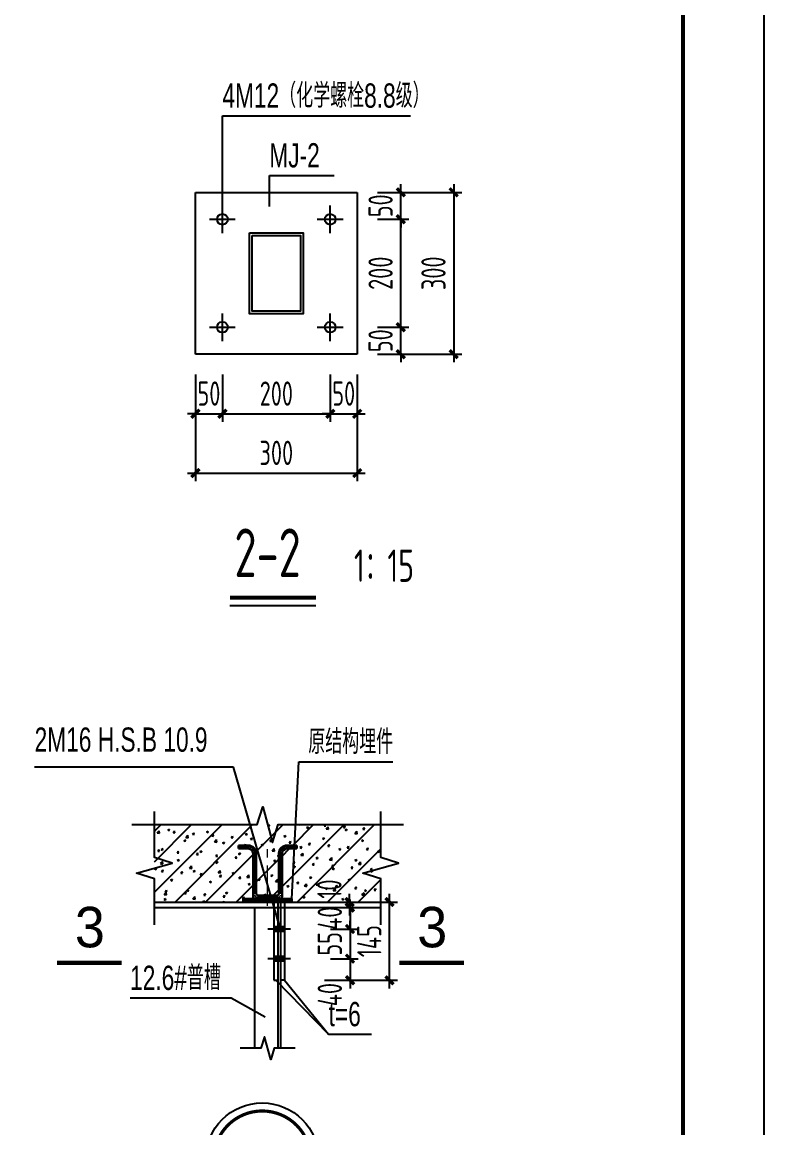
# Model space of a CAD drawing. Extents: x -803796 to -501762, y -1479216 to -846035.
# Drawn here: x -515522 to -501762, y -883356 to -862859 of the extents above; entities that cross this region are included whole.
import ezdxf
from ezdxf.enums import TextEntityAlignment as Align

# ---------------------------------------------------------------- set-up
doc = ezdxf.new("R2010")
doc.units = 0
doc.header["$LTSCALE"] = 1500
doc.linetypes.add('CENTER', pattern=[2, 1.25, -0.25, 0.25, -0.25])
doc.linetypes.add('DASHED', pattern=[19.05, 12.7, -6.35])
doc.layers.get('0').update_dxf_attribs({"linetype": 'CONTINUOUS'})
doc.layers.get('Defpoints').update_dxf_attribs({"linetype": 'CONTINUOUS'})
for name, color, linetype in [('AR-INT DECO', 140, 'CONTINUOUS'), ('BORDER', 7, 'CONTINUOUS'), ('DIM', 3, 'CONTINUOUS'), ('HATCH', 254, 'CONTINUOUS'), ('NUM', 7, 'CONTINUOUS'), ('STXT_GB_TNDSH', 6, 'DASHED'), ('STXT_XG_THIN', 2, 'CONTINUOUS'), ('STXT_XG_TNDSH', 6, 'DASHED'), ('TEXT', 7, 'CONTINUOUS'), ('THICK', 6, 'CONTINUOUS'), ('THIN', 7, 'CONTINUOUS')]:
    doc.layers.add(name, color=color, linetype=linetype)
doc.layers.add('点画线', color=1, linetype='CENTER', lineweight=13)
doc.layers.add('粗实线', color=7, linetype='CONTINUOUS', lineweight=30)
doc.styles.add('TSSD_Dimension', font='Tssdeng.shx', dxfattribs={"width": 0.7, "bigfont": 'hztxt.shx'})
doc.styles.add('TSSD_Label', font='tj03-romans1.shx', dxfattribs={"width": 0.7, "bigfont": 'hztxt.shx'})
doc.styles.add('TSSD_NORM', font='tssdeng.shx', dxfattribs={"width": 0.7, "bigfont": 'hztxt.shx'})
doc.styles.add('TSSD_Num', font='tssdeng.shx', dxfattribs={"width": 0.7, "bigfont": 'hztxt.shx'})
doc.dimstyles.new('TSSD_15_150', dxfattribs={"dimtxt": 450, "dimasz": 150, "dimexe": 150, "dimexo": 375, "dimgap": 150, "dimtad": 1, "dimdec": 0, "dimlfac": 0.1, "dimzin": 0, "dimdsep": 46, "dimtxsty": 'TSSD_Dimension', "dimblk": 'ARCHTICK', "dimblk1": 'ARCHTICK', "dimblk2": 'ARCHTICK', "dimcen": 0, "dimdle": 150, "dimclrt": 7, "dimadec": 0, "dimazin": 0, "dimtfac": 1, "dimtdec": 0, "dimtix": 1, "dimtmove": 2, "dimatfit": 3, "dimfxl": 1, "dimtolj": 1, "dimtzin": 0, "dimarcsym": 0})

# ---------------------------------------------------------------- blocks, each defined once
blk = doc.blocks.new('ts_idx2')
at = {"color": 0, "linetype": 'ByBlock', "lineweight": -2, "const_width": 0.0333}
blk.add_lwpolyline([(-0.5, 0, 1), (0.5, 0, 1)], format="xyb", close=True, dxfattribs=at)
at = {"color": 0, "linetype": 'ByBlock', "lineweight": -2}
blk.add_circle((0, 0), 0.583, dxfattribs=at)
at = {"color": 0, "linetype": 'ByBlock', "lineweight": -2, "style": 'TSSD_Num', "width": 0.7}
blk.add_attdef('A', text='', height=0.5, dxfattribs=at).set_placement((0, 0), align=Align.MIDDLE_CENTER)
blk = doc.blocks.new('_ArchTick')
at = {"color": 0, "linetype": 'ByBlock', "const_width": 0.4}
blk.add_lwpolyline([(-0.5, -0.5), (0.5, 0.5)], dxfattribs=at)
blk = doc.blocks.new('*D103')
at = {"layer": 'Defpoints', "color": 0, "transparency": 16777216}
for p in [(-510294, -879170), (-510294, -879270), (-509446, -879270)]:
    blk.add_point(p, dxfattribs=at)
at = {"layer": 'DIM', "color": 0, "lineweight": -2, "transparency": 16777216}
for p, q in [((-509446, -879170), (-509446, -879020)), ((-509919, -879170), (-509296, -879170)), ((-509919, -879270), (-509296, -879270)), ((-509446, -879170), (-509446, -879270)), ((-509446, -879270), (-509446, -879420))]:
    blk.add_line(p, q, dxfattribs=at)
at = {"layer": 'DIM', "color": 0, "lineweight": -2, "transparency": 16777216, "xscale": 150, "yscale": 150, "zscale": 150}
for p, rotation in [((-509446, -879170), 270), ((-509446, -879270), 90)]:
    blk.add_blockref('_ArchTick', p, dxfattribs=dict(at, rotation=rotation))
at = {"layer": 'DIM', "color": 7, "transparency": 16777216, "insert": (-509821, -878929), "char_height": 450, "attachment_point": 5, "rotation": 90, "style": 'TSSD_Dimension'}
blk.add_mtext('\\A1;10', dxfattribs=at)
blk = doc.blocks.new('*D104')
at = {"layer": 'Defpoints', "color": 0, "transparency": 16777216}
for p in [(-510288, -879270), (-510177, -879670), (-509439, -879670)]:
    blk.add_point(p, dxfattribs=at)
at = {"layer": 'DIM', "color": 0, "lineweight": -2, "transparency": 16777216}
for p, q in [((-509913, -879270), (-509289, -879270)), ((-509439, -879270), (-509439, -879120)), ((-509439, -879270), (-509439, -879670)), ((-509802, -879670), (-509289, -879670)), ((-509439, -879670), (-509439, -879820))]:
    blk.add_line(p, q, dxfattribs=at)
at = {"layer": 'DIM', "color": 0, "lineweight": -2, "transparency": 16777216, "xscale": 150, "yscale": 150, "zscale": 150}
for p, rotation in [((-509439, -879270), 270), ((-509439, -879670), 90)]:
    blk.add_blockref('_ArchTick', p, dxfattribs=dict(at, rotation=rotation))
at = {"layer": 'DIM', "color": 7, "transparency": 16777216, "insert": (-509814, -879470), "char_height": 450, "attachment_point": 5, "rotation": 90, "style": 'TSSD_Dimension'}
blk.add_mtext('\\A1;40', dxfattribs=at)
blk = doc.blocks.new('*D105')
at = {"layer": 'Defpoints', "color": 0, "transparency": 16777216}
for p in [(-510177, -879670), (-510177, -880220), (-509439, -880220)]:
    blk.add_point(p, dxfattribs=at)
at = {"layer": 'DIM', "color": 0, "lineweight": -2, "transparency": 16777216}
for p, q in [((-509802, -879670), (-509289, -879670)), ((-509439, -879670), (-509439, -879520)), ((-509439, -879670), (-509439, -880220)), ((-509802, -880220), (-509289, -880220)), ((-509439, -880220), (-509439, -880370))]:
    blk.add_line(p, q, dxfattribs=at)
at = {"layer": 'DIM', "color": 0, "lineweight": -2, "transparency": 16777216, "xscale": 150, "yscale": 150, "zscale": 150}
for p, rotation in [((-509439, -879670), 270), ((-509439, -880220), 90)]:
    blk.add_blockref('_ArchTick', p, dxfattribs=dict(at, rotation=rotation))
at = {"layer": 'DIM', "color": 7, "transparency": 16777216, "insert": (-509814, -879945), "char_height": 450, "attachment_point": 5, "rotation": 90, "style": 'TSSD_Dimension'}
blk.add_mtext('\\A1;55', dxfattribs=at)
blk = doc.blocks.new('*D106')
at = {"layer": 'Defpoints', "color": 0, "transparency": 16777216}
for p in [(-510177, -880220), (-510288, -880620), (-509439, -880620)]:
    blk.add_point(p, dxfattribs=at)
at = {"layer": 'DIM', "color": 0, "lineweight": -2, "transparency": 16777216}
for p, q in [((-509439, -880070), (-509439, -880770)), ((-509802, -880220), (-509289, -880220)), ((-509913, -880620), (-509289, -880620))]:
    blk.add_line(p, q, dxfattribs=at)
at = {"layer": 'DIM', "color": 0, "lineweight": -2, "transparency": 16777216, "xscale": 150, "yscale": 150, "zscale": 150}
for p, rotation in [((-509439, -880220), 90), ((-509439, -880620), 270)]:
    blk.add_blockref('_ArchTick', p, dxfattribs=dict(at, rotation=rotation))
at = {"layer": 'DIM', "color": 7, "transparency": 16777216, "insert": (-509814, -880886), "char_height": 450, "attachment_point": 5, "rotation": 90, "style": 'TSSD_Dimension'}
blk.add_mtext('\\A1;40', dxfattribs=at)
blk = doc.blocks.new('*D107')
at = {"layer": 'Defpoints', "color": 0, "transparency": 16777216}
for p in [(-510288, -879170), (-508707, -879170), (-510288, -880620)]:
    blk.add_point(p, dxfattribs=at)
at = {"layer": 'DIM', "color": 0, "lineweight": -2, "transparency": 16777216}
for p, q in [((-508707, -880770), (-508707, -879020)), ((-509913, -879170), (-508557, -879170)), ((-509913, -880620), (-508557, -880620))]:
    blk.add_line(p, q, dxfattribs=at)
at = {"layer": 'DIM', "color": 0, "lineweight": -2, "transparency": 16777216, "xscale": 150, "yscale": 150, "zscale": 150}
for p, rotation in [((-508707, -879170), 90), ((-508707, -880620), 270)]:
    blk.add_blockref('_ArchTick', p, dxfattribs=dict(at, rotation=rotation))
at = {"layer": 'DIM', "color": 7, "transparency": 16777216, "insert": (-509082, -879895), "char_height": 450, "attachment_point": 5, "rotation": 90, "style": 'TSSD_Dimension'}
blk.add_mtext('\\A1;145', dxfattribs=at)
blk = doc.blocks.new('*D368')
at = {"layer": 'Defpoints', "color": 0, "transparency": 16777216}
for p in [(-512306, -869015), (-511806, -869015), (-511806, -870120)]:
    blk.add_point(p, dxfattribs=at)
at = {"layer": 'DIM', "color": 0, "lineweight": -2, "transparency": 16777216}
for p, q in [((-512306, -869390), (-512306, -870270)), ((-511806, -869390), (-511806, -870270)), ((-512306, -870120), (-512456, -870120)), ((-512306, -870120), (-511806, -870120)), ((-511806, -870120), (-511656, -870120))]:
    blk.add_line(p, q, dxfattribs=at)
at = {"layer": 'DIM', "color": 0, "lineweight": -2, "transparency": 16777216, "xscale": 150, "yscale": 150, "zscale": 150}
blk.add_blockref('_ArchTick', (-512306, -870120), dxfattribs=at)
at = {"layer": 'DIM', "color": 0, "lineweight": -2, "transparency": 16777216, "xscale": 150, "yscale": 150, "zscale": 150, "rotation": 180}
blk.add_blockref('_ArchTick', (-511806, -870120), dxfattribs=at)
at = {"layer": 'DIM', "color": 7, "transparency": 16777216, "insert": (-512056, -869745), "char_height": 450, "attachment_point": 5, "style": 'TSSD_Dimension'}
blk.add_mtext('\\A1;50', dxfattribs=at)
blk = doc.blocks.new('*D369')
at = {"layer": 'Defpoints', "color": 0, "transparency": 16777216}
for p in [(-511806, -869015), (-509806, -869015), (-509806, -870120)]:
    blk.add_point(p, dxfattribs=at)
at = {"layer": 'DIM', "color": 0, "lineweight": -2, "transparency": 16777216}
for p, q in [((-511806, -869390), (-511806, -870270)), ((-509806, -869390), (-509806, -870270)), ((-511956, -870120), (-509656, -870120))]:
    blk.add_line(p, q, dxfattribs=at)
at = {"layer": 'DIM', "color": 0, "lineweight": -2, "transparency": 16777216, "xscale": 150, "yscale": 150, "zscale": 150, "rotation": 180}
blk.add_blockref('_ArchTick', (-511806, -870120), dxfattribs=at)
at = {"layer": 'DIM', "color": 0, "lineweight": -2, "transparency": 16777216, "xscale": 150, "yscale": 150, "zscale": 150}
blk.add_blockref('_ArchTick', (-509806, -870120), dxfattribs=at)
at = {"layer": 'DIM', "color": 7, "transparency": 16777216, "insert": (-510806, -869745), "char_height": 450, "attachment_point": 5, "style": 'TSSD_Dimension'}
blk.add_mtext('\\A1;200', dxfattribs=at)
blk = doc.blocks.new('*D370')
at = {"layer": 'Defpoints', "color": 0, "transparency": 16777216}
for p in [(-509806, -869015), (-509306, -869015), (-509306, -870120)]:
    blk.add_point(p, dxfattribs=at)
at = {"layer": 'DIM', "color": 0, "lineweight": -2, "transparency": 16777216}
for p, q in [((-509806, -869390), (-509806, -870270)), ((-509306, -869390), (-509306, -870270)), ((-509806, -870120), (-509956, -870120)), ((-509806, -870120), (-509306, -870120)), ((-509306, -870120), (-509156, -870120))]:
    blk.add_line(p, q, dxfattribs=at)
at = {"layer": 'DIM', "color": 0, "lineweight": -2, "transparency": 16777216, "xscale": 150, "yscale": 150, "zscale": 150}
blk.add_blockref('_ArchTick', (-509806, -870120), dxfattribs=at)
at = {"layer": 'DIM', "color": 0, "lineweight": -2, "transparency": 16777216, "xscale": 150, "yscale": 150, "zscale": 150, "rotation": 180}
blk.add_blockref('_ArchTick', (-509306, -870120), dxfattribs=at)
at = {"layer": 'DIM', "color": 7, "transparency": 16777216, "insert": (-509556, -869745), "char_height": 450, "attachment_point": 5, "style": 'TSSD_Dimension'}
blk.add_mtext('\\A1;50', dxfattribs=at)
blk = doc.blocks.new('*D371')
at = {"layer": 'Defpoints', "color": 0, "transparency": 16777216}
for p in [(-509306, -868515), (-508497, -868515), (-509306, -869015)]:
    blk.add_point(p, dxfattribs=at)
at = {"layer": 'DIM', "color": 0, "lineweight": -2, "transparency": 16777216}
for p, q in [((-508497, -868515), (-508497, -868365)), ((-508931, -868515), (-508347, -868515)), ((-508497, -869015), (-508497, -868515)), ((-508931, -869015), (-508347, -869015)), ((-508497, -869015), (-508497, -869165))]:
    blk.add_line(p, q, dxfattribs=at)
at = {"layer": 'DIM', "color": 0, "lineweight": -2, "transparency": 16777216, "xscale": 150, "yscale": 150, "zscale": 150}
for p, rotation in [((-508497, -868515), 270), ((-508497, -869015), 90)]:
    blk.add_blockref('_ArchTick', p, dxfattribs=dict(at, rotation=rotation))
at = {"layer": 'DIM', "color": 7, "transparency": 16777216, "insert": (-508872, -868765), "char_height": 450, "attachment_point": 5, "rotation": 90, "style": 'TSSD_Dimension'}
blk.add_mtext('\\A1;50', dxfattribs=at)
blk = doc.blocks.new('*D372')
at = {"layer": 'Defpoints', "color": 0, "transparency": 16777216}
for p in [(-509306, -866514), (-508497, -866514), (-509306, -868515)]:
    blk.add_point(p, dxfattribs=at)
at = {"layer": 'DIM', "color": 0, "lineweight": -2, "transparency": 16777216}
for p, q in [((-508497, -868665), (-508497, -866364)), ((-508931, -866514), (-508347, -866514)), ((-508931, -868515), (-508347, -868515))]:
    blk.add_line(p, q, dxfattribs=at)
at = {"layer": 'DIM', "color": 0, "lineweight": -2, "transparency": 16777216, "xscale": 150, "yscale": 150, "zscale": 150}
for p, rotation in [((-508497, -866514), 90), ((-508497, -868515), 270)]:
    blk.add_blockref('_ArchTick', p, dxfattribs=dict(at, rotation=rotation))
at = {"layer": 'DIM', "color": 7, "transparency": 16777216, "insert": (-508872, -867514), "char_height": 450, "attachment_point": 5, "rotation": 90, "style": 'TSSD_Dimension'}
blk.add_mtext('\\A1;200', dxfattribs=at)
blk = doc.blocks.new('*D373')
at = {"layer": 'Defpoints', "color": 0, "transparency": 16777216}
for p in [(-509306, -866015), (-508497, -866015), (-509306, -866514)]:
    blk.add_point(p, dxfattribs=at)
at = {"layer": 'DIM', "color": 0, "lineweight": -2, "transparency": 16777216}
for p, q in [((-508497, -866015), (-508497, -865865)), ((-508931, -866015), (-508347, -866015)), ((-508497, -866514), (-508497, -866015)), ((-508931, -866514), (-508347, -866514)), ((-508497, -866514), (-508497, -866664))]:
    blk.add_line(p, q, dxfattribs=at)
at = {"layer": 'DIM', "color": 0, "lineweight": -2, "transparency": 16777216, "xscale": 150, "yscale": 150, "zscale": 150}
for p, rotation in [((-508497, -866015), 270), ((-508497, -866514), 90)]:
    blk.add_blockref('_ArchTick', p, dxfattribs=dict(at, rotation=rotation))
at = {"layer": 'DIM', "color": 7, "transparency": 16777216, "insert": (-508872, -866264), "char_height": 450, "attachment_point": 5, "rotation": 90, "style": 'TSSD_Dimension'}
blk.add_mtext('\\A1;50', dxfattribs=at)
blk = doc.blocks.new('*D374')
at = {"layer": 'Defpoints', "color": 0, "transparency": 16777216}
for p in [(-509306, -866015), (-509306, -869015), (-507516, -869015)]:
    blk.add_point(p, dxfattribs=at)
at = {"layer": 'DIM', "color": 0, "lineweight": -2, "transparency": 16777216}
for p, q in [((-507516, -865865), (-507516, -869165)), ((-508931, -866015), (-507366, -866015)), ((-508931, -869015), (-507366, -869015))]:
    blk.add_line(p, q, dxfattribs=at)
at = {"layer": 'DIM', "color": 0, "lineweight": -2, "transparency": 16777216, "xscale": 150, "yscale": 150, "zscale": 150}
for p, rotation in [((-507516, -866015), 90), ((-507516, -869015), 270)]:
    blk.add_blockref('_ArchTick', p, dxfattribs=dict(at, rotation=rotation))
at = {"layer": 'DIM', "color": 7, "transparency": 16777216, "insert": (-507891, -867515), "char_height": 450, "attachment_point": 5, "rotation": 90, "style": 'TSSD_Dimension'}
blk.add_mtext('\\A1;300', dxfattribs=at)
blk = doc.blocks.new('*D375')
at = {"layer": 'Defpoints', "color": 0, "transparency": 16777216}
for p in [(-512306, -869015), (-509306, -869015), (-509306, -871219)]:
    blk.add_point(p, dxfattribs=at)
at = {"layer": 'DIM', "color": 0, "lineweight": -2, "transparency": 16777216}
for p, q in [((-512306, -869390), (-512306, -871369)), ((-509306, -869390), (-509306, -871369)), ((-512456, -871219), (-509156, -871219))]:
    blk.add_line(p, q, dxfattribs=at)
at = {"layer": 'DIM', "color": 0, "lineweight": -2, "transparency": 16777216, "xscale": 150, "yscale": 150, "zscale": 150, "rotation": 180}
blk.add_blockref('_ArchTick', (-512306, -871219), dxfattribs=at)
at = {"layer": 'DIM', "color": 0, "lineweight": -2, "transparency": 16777216, "xscale": 150, "yscale": 150, "zscale": 150}
blk.add_blockref('_ArchTick', (-509306, -871219), dxfattribs=at)
at = {"layer": 'DIM', "color": 7, "transparency": 16777216, "insert": (-510806, -870844), "char_height": 450, "attachment_point": 5, "style": 'TSSD_Dimension'}
blk.add_mtext('\\A1;300', dxfattribs=at)
blk = doc.blocks.new('A$C29576F28')
at = {"layer": '粗实线'}
h = blk.add_hatch(dxfattribs=at)
h.set_pattern_fill('ANSI31', color=256, scale=15, angle=-90, style=0)
h.set_pattern_definition([(315, (-3722.756, 320.606), (33.67596, 33.67596), [])])
h.paths.add_polyline_path([(-677, 1123), (-827, 1123), (-827, -1127), (-677, -1127)])
at = {"layer": '点画线'}
for p, q in [((1723, 898), (1723, 1348)), ((1423, 598), (-502, 598)), ((-602, -502), (-602, 498)), ((-1005, -2), (1839, -2)), ((1423, -602), (-502, -602)), ((1723, -902), (1723, -1352))]:
    blk.add_line(p, q, dxfattribs=at)
for centre, radius, start, end in [((-502, 498), 100, 90, 180), ((1423, 898), 300, 270, 0), ((-502, -502), 100, 180, 270), ((1423, -902), 300, 0, 90)]:
    blk.add_arc(centre, radius, start, end, dxfattribs=at)
at = {"layer": '粗实线'}
for p, q in [((-827, 1123), (-827, -1127)), ((-677, 1123), (-827, 1123)), ((-677, -1127), (-677, 1123)), ((1648, 898), (1648, 1348)), ((1798, 1348), (1648, 1348)), ((1798, 898), (1798, 1348)), ((-677, 573), (-677, -577)), ((1423, 673), (-577, 673)), ((1423, 523), (-427, 523)), ((-527, -427), (-527, 423)), ((1423, -677), (-577, -677)), ((1423, -527), (-427, -527)), ((1648, -902), (1648, -1352)), ((1798, -902), (1798, -1352)), ((-827, -1127), (-677, -1127)), ((1798, -1352), (1648, -1352))]:
    blk.add_line(p, q, dxfattribs=at)
for centre, radius, start, end in [((-577, 573), 100, 90, 180), ((-427, 423), 100, 90, 180), ((1423, 898), 225, 270, 0), ((1423, 898), 375, 270, 0), ((-427, -427), 100, 180, 270), ((-577, -577), 100, 180, 270), ((1423, -902), 375, 0, 90), ((1423, -902), 225, 0, 90)]:
    blk.add_arc(centre, radius, start, end, dxfattribs=at)

msp = doc.modelspace()

# ---------------------------------------------------------------- hatches: boundary and pattern name
at = {"layer": 'HATCH'}
h = msp.add_hatch(dxfattribs=at)
h.set_pattern_fill('ARMOREDW', color=256, scale=50, style=0)
h.set_pattern_definition([(50, (-1385.9, 70533.13), (358.63009, -31.37607), [37.5, -412.5]), (355, (-1385.9, 70533.13), (-69.37567, 376.09607), [30, -330]), (100.4514, (-1356, 70530.5), (289.25469, 344.71977), [31.8701, -350.57106]), (46.1842, (-1385.9, 70633.13), (533.62052, -82.7595), [56.25, -618.75]), (96.6356, (-1341.4, 70626.23), (467.33135, 487.05894), [47.80514, -525.8565]), (351.1842, (-1385.9, 70633.1), (467.33097, 487.0593), [45, -495]), (21, (-1335.9, 70608.13), (298.45353, -201.309445), [37.5, -412.5]), (326, (-1335.9, 70608.13), (121.65767, 362.57502), [30, -330]), (71.4514, (-1311.02, 70591.35), (420.11131, 161.26525), [31.8701, -350.57106]), (45, (-1385.9, 70533.13), (-282.84271, 282.84271), [])])
edge = h.paths.add_edge_path()
edge.add_arc((-511328.1, -878270.5), 90, 0, 90)
edge.add_line((-511328.1, -878180.5), (-511508.1, -878180.5))
edge.add_line((-511508.1, -878180.5), (-511508.1, -878120.5))
edge.add_line((-511508.1, -878120.5), (-511328.1, -878120.5))
edge.add_arc((-511328.1, -878270.5), 150, 0, 90, ccw=False)
edge.add_line((-511178.1, -878270.5), (-511178.1, -879010.5))
edge.add_arc((-511138.1, -879010.5), 40, 180, 270)
edge.add_line((-511138.1, -879050.5), (-510798.1, -879050.5))
edge.add_arc((-510798.1, -879010.5), 40, 270, 360)
edge.add_line((-510758.1, -879010.5), (-510758.1, -878270.5))
edge.add_arc((-510608.1, -878270.5), 150, 90, 180, ccw=False)
edge.add_line((-510608.1, -878120.5), (-510428.1, -878120.5))
edge.add_line((-510428.1, -878120.5), (-510428.1, -878180.5))
edge.add_line((-510428.1, -878180.5), (-510608.1, -878180.5))
edge.add_arc((-510608.1, -878270.5), 90, 90, 180)
edge.add_line((-510698.1, -878270.5), (-510698.1, -879070.5))
edge.add_arc((-510738.1, -879070.5), 40, -90, 0, ccw=False)
edge.add_line((-510738.1, -879110.5), (-510518.1, -879110.5))
edge.add_line((-510518.1, -879110.5), (-510518.1, -879170.5))
edge.add_line((-510518.1, -879170.5), (-508869.1, -879170.5))
edge.add_line((-508869.1, -879170.5), (-508869.1, -877734.3))
edge.add_line((-508869.1, -877734.3), (-513067.1, -877734.3))
edge.add_line((-513067.1, -877734.3), (-513067.1, -879170.5))
edge.add_line((-513067.1, -879170.5), (-511418.1, -879170.5))
edge.add_line((-511418.1, -879170.5), (-511418.1, -879110.5))
edge.add_line((-511418.1, -879110.5), (-511198.1, -879110.5))
edge.add_arc((-511198.1, -879070.5), 40, 180, 270, ccw=False)
edge.add_line((-511238.1, -879070.5), (-511238.1, -878270.5))

# ---------------------------------------------------------------- linework, layer by layer
for p, q in [((-512306.4, -869014.8), (-512306.4, -866014.8)), ((-512306.4, -866014.8), (-509306.4, -866014.8)), ((-509306.4, -866014.8), (-509306.4, -869014.8)), ((-511806.4, -866771.3), (-511806.4, -866258.2)), ((-509806.4, -866771.3), (-509806.4, -866258.2)), ((-512045.5, -866514.8), (-511567.3, -866514.8)), ((-510045.5, -866514.8), (-509567.3, -866514.8)), ((-511806.4, -868771.3), (-511806.4, -868258.2)), ((-509806.4, -868771.3), (-509806.4, -868258.2)), ((-512045.5, -868514.8), (-511567.3, -868514.8)), ((-510045.5, -868514.8), (-509567.3, -868514.8)), ((-509306.4, -869014.8), (-512306.4, -869014.8))]:
    msp.add_line(p, q)
for points in [[(-511306.4, -866764.8), (-510306.4, -866764.8), (-510306.4, -868264.8), (-511306.4, -868264.8)], [(-511256.4, -866814.8), (-510356.4, -866814.8), (-510356.4, -868214.8), (-511256.4, -868214.8)]]:
    msp.add_lwpolyline(points, close=True)
for centre in [(-511806.4, -866514.8), (-509806.4, -866514.8), (-511806.4, -868514.8), (-509806.4, -868514.8)]:
    msp.add_circle(centre, 100)
at = {"layer": 'AR-INT DECO'}
for p, q in [((-513067.1, -879170.5), (-508869.1, -879170.5)), ((-513067.1, -879270.5), (-508869.1, -879270.5)), ((-510543.1, -879670.5), (-510966, -879670.5)), ((-510543.1, -880220.5), (-510966, -880220.5))]:
    msp.add_line(p, q, dxfattribs=at)
at = {"layer": 'AR-INT DECO', "const_width": 120}
for points in [[(-510654.1, -879670.5), (-510855.1, -879670.5)], [(-510654.1, -880220.5), (-510855.1, -880220.5)]]:
    msp.add_lwpolyline(points, dxfattribs=at)
at = {"layer": 'BORDER', "elevation": -3.1}
msp.add_lwpolyline([(-590861.8, -909034.9), (-590861.8, -846034.9), (-501761.8, -846034.9), (-501761.8, -909034.9)], close=True, dxfattribs=at)
at = {"layer": 'BORDER', "const_width": 75, "elevation": -3.1}
msp.add_lwpolyline([(-587111.8, -907534.9), (-587111.8, -847534.9), (-503261.8, -847534.9), (-503261.8, -907534.9)], close=True, dxfattribs=at)
at = {"layer": 'NUM', "const_width": 75, "elevation": -3.1}
msp.add_lwpolyline([(-511666.4, -873525.9), (-510070.6, -873525.9)], dxfattribs=at)
at = {"layer": 'NUM', "elevation": -3.1}
msp.add_lwpolyline([(-511666.4, -873675.9), (-510070.6, -873675.9)], dxfattribs=at)
at = {"layer": 'STXT_GB_TNDSH'}
for p, q in [((-510855.1, -879170.5), (-510855.1, -880620.5)), ((-510781.1, -879170.5), (-510781.1, -880620.5)), ((-510728.1, -879170.5), (-510728.1, -880620.5)), ((-510654.1, -879170.5), (-510654.1, -880620.5)), ((-510855.1, -880620.5), (-510781.1, -880620.5)), ((-510654.1, -880620.5), (-510728.1, -880620.5))]:
    msp.add_line(p, q, dxfattribs=at)
at = {"layer": 'STXT_XG_THIN'}
for p, q in [((-511208.1, -879270.5), (-511208.1, -881880.3)), ((-510728.1, -879270.5), (-510728.1, -881880.3))]:
    msp.add_line(p, q, dxfattribs=at)
at = {"layer": 'STXT_XG_TNDSH'}
msp.add_line((-510781.1, -879170.5), (-510781.1, -881880.3), dxfattribs=at)
at = {"layer": 'TEXT'}
for p, q in [((-511806.4, -866414.8), (-511806.4, -864596.1)), ((-511806.4, -864596.1), (-508317.6, -864596.1)), ((-510935.8, -866274.6), (-510935.8, -865703.5)), ((-510935.8, -865703.5), (-509735.8, -865703.5)), ((-510518.1, -879110.5), (-510391.1, -876574)), ((-510391.1, -876574), (-508644.6, -876574)), ((-511600.3, -876669.2), (-515289.5, -876669.2)), ((-510728.1, -879670.5), (-511600.3, -876669.2)), ((-510818.1, -880620.5), (-509836.4, -881621.7)), ((-510654.1, -880620.5), (-509836.4, -881621.7)), ((-511641.4, -880949.2), (-513519.1, -880949.2)), ((-511012.7, -881302.9), (-511641.4, -880949.2)), ((-509836.4, -881621.7), (-509041.4, -881621.7))]:
    msp.add_line(p, q, dxfattribs=at)
at = {"layer": 'THICK', "const_width": 75}
for points in [[(-513675.8, -880296.8), (-514875.8, -880296.8)], [(-508525.2, -880296.8), (-507325.2, -880296.8)]]:
    msp.add_lwpolyline(points, dxfattribs=at)
at = {"layer": 'THIN'}
for points in [[(-513487.1, -877734.3), (-511163.1, -877734.3), (-511058.1, -877404.3), (-510878.1, -878064.3), (-510773.1, -877734.3), (-508449.1, -877734.3)], [(-513067.1, -879590.5), (-513067.1, -878737.3), (-513397.1, -878632.3), (-512737.1, -878452.3), (-513067.1, -878347.3), (-513067.1, -877494.2)], [(-508869.1, -879590.5), (-508869.1, -878737.3), (-509199.1, -878632.3), (-508539.1, -878452.3), (-508869.1, -878347.3), (-508869.1, -877494.2)], [(-510459.3, -881880.3), (-510843.3, -881880.3), (-510910.5, -882091.5), (-511025.7, -881669.1), (-511092.9, -881880.3), (-511476.9, -881880.3)]]:
    msp.add_lwpolyline(points, dxfattribs=at)

# ---------------------------------------------------------------- block references
at = {"layer": 'AR-INT DECO', "xscale": 0.4, "yscale": 0.4, "zscale": 0.4, "rotation": 90}
msp.add_blockref('A$C29576F28', (-510968.9, -878839.5), dxfattribs=at)
at = {"layer": 'THIN'}
ref = msp.add_blockref('ts_idx2', (-511067.7, -883942.8, -3.1), dxfattribs=dict(at, xscale=1800, yscale=1800, zscale=1800))
ref.add_attrib('1', '3', dxfattribs={"height": 900, "style": 'TSSD_Num', "width": 0.7}).set_placement((-511067.7, -883942.8, -3.1), align=Align.MIDDLE_CENTER)

# ---------------------------------------------------------------- texts
at = {"layer": 'NUM', "style": 'TSSD_NORM', "width": 0.7}
for s, height, p in [('2-2', 900, (-511583.3, -873415.2, -3.1)), (' 1：15', 600, (-509620.6, -873415.2, -3.1))]:
    msp.add_text(s, height=height, dxfattribs=at).set_placement(p, align=Align.BOTTOM_LEFT)
at = {"layer": 'TEXT', "style": 'TSSD_Label', "width": 0.7}
for s, p in [('4M12（化学螺栓8.8级）', (-511806.4, -864446.1)), ('MJ-2', (-510935.8, -865553.5)), ('原结构埋件', (-510213.4, -876424)), ('12.6#普槽', (-513519.1, -880799.2)), ('t=6', (-509836.4, -881471.7))]:
    msp.add_text(s, height=450, dxfattribs=at).set_placement(p)
msp.add_text('2M16 H.S.B 10.9', height=450, dxfattribs=at).set_placement((-515289.5, -876519.2), align=Align.BOTTOM_LEFT)
at = {"layer": 'THICK', "style": 'TSSD_Label'}
for p in [(-514543.6, -880009.3), (-508193, -880009.3)]:
    msp.add_text('3', height=750, dxfattribs=at).set_placement(p)

# ---------------------------------------------------------------- dimensions: what is measured, and where the dimension line sits
at = {"layer": 'DIM'}
for base, p1, p2, picture, middle in [((-508497.2, -866014.8), (-509306.4, -866514.2), (-509306.4, -866014.8), '*D373', (-508872.2, -866264.5)), ((-507516.1, -869014.8), (-509306.4, -866014.8), (-509306.4, -869014.8), '*D374', (-507891.1, -867514.8)), ((-508497.2, -866514.2), (-509306.4, -868514.8), (-509306.4, -866514.2), '*D372', (-508872.2, -867514.5)), ((-508497.2, -868514.8), (-509306.4, -869014.8), (-509306.4, -868514.8), '*D371', (-508872.2, -868764.8)), ((-508706.9, -879170.5), (-510287.6, -880620.5), (-510287.6, -879170.5), '*D107', (-509081.9, -879895.5)), ((-509439.3, -879670.5), (-510287.6, -879270.5), (-510176.7, -879670.5), '*D104', (-509814.3, -879470.5)), ((-509439.3, -880220.5), (-510176.7, -879670.5), (-510176.7, -880220.5), '*D105', (-509814.3, -879945.5))]:
    dim = msp.add_linear_dim(base=base, p1=p1, p2=p2, angle=90, dimstyle='TSSD_15_150', dxfattribs=at)
    dim.commit()
    dim.dimension.update_dxf_attribs({"geometry": picture, "text_midpoint": middle})
for base, p1, p2, picture, middle in [((-511806.4, -870120.3), (-512306.4, -869014.8), (-511806.4, -869014.8), '*D368', (-512056.4, -869745.3)), ((-509306.4, -871219.2), (-512306.4, -869014.8), (-509306.4, -869014.8), '*D375', (-510806.4, -870844.2)), ((-509806.4, -870120.3), (-511806.4, -869014.8), (-509806.4, -869014.8), '*D369', (-510806.4, -869745.3)), ((-509306.4, -870120.3), (-509806.4, -869014.8), (-509306.4, -869014.8), '*D370', (-509556.4, -869745.3))]:
    dim = msp.add_linear_dim(base=base, p1=p1, p2=p2, dimstyle='TSSD_15_150', dxfattribs=at)
    dim.commit()
    dim.dimension.update_dxf_attribs({"geometry": picture, "text_midpoint": middle})
for base, p1, p2, picture, middle in [((-509445.8, -879270.5), (-510294.1, -879170.5), (-510294.1, -879270.5), '*D103', (-509820.8, -878928.7)), ((-509439.3, -880620.5), (-510176.7, -880220.5), (-510287.6, -880620.5), '*D106', (-509814.3, -880886.4))]:
    dim = msp.add_linear_dim(base=base, p1=p1, p2=p2, angle=90, dimstyle='TSSD_15_150', dxfattribs=at)
    dim.commit()
    dim.dimension.update_dxf_attribs({"geometry": picture, "text_midpoint": middle, "dimtype": 160})

doc.saveas('drawing.dxf')
